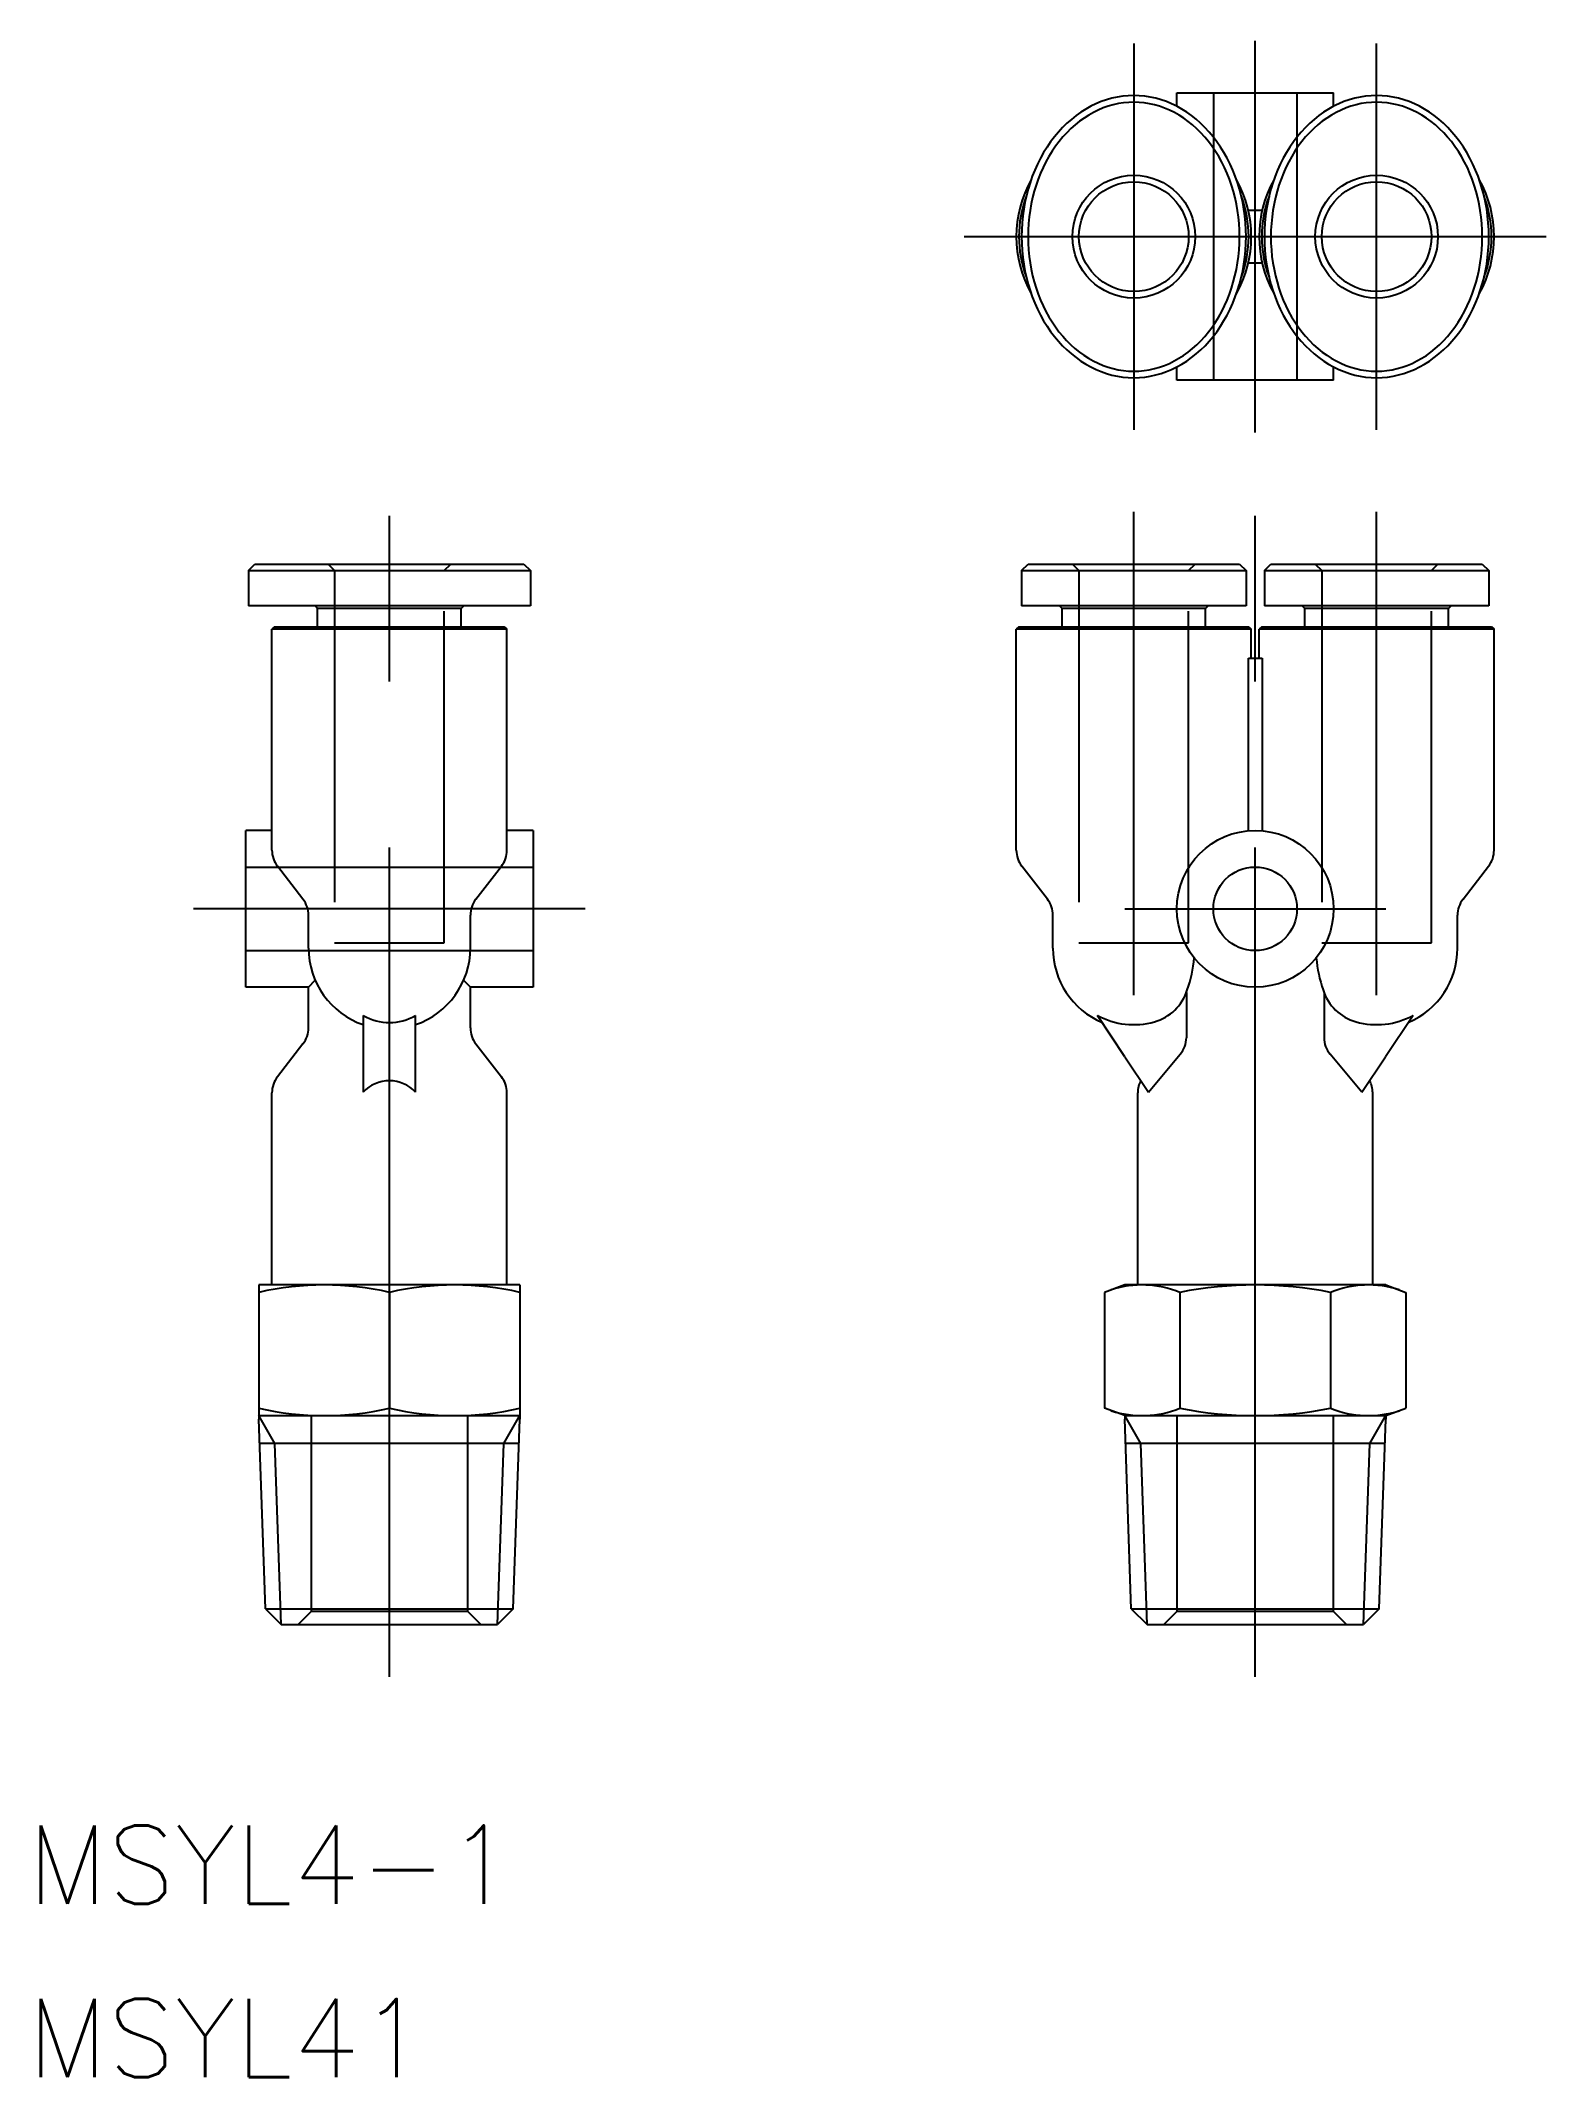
# Model space of a CAD drawing. Extents: x -46.5 to 11.1, y -17.3 to 60.6.
import ezdxf

# ---------------------------------------------------------------- set-up
doc = ezdxf.new("R2010")
doc.units = 0
doc.linetypes.add('CENTER', pattern=[50.8, 31.75, -6.35, 6.35, -6.35])
doc.linetypes.add('DASHED', pattern=[19.05, 12.7, -6.35])
doc.layers.get('0').update_dxf_attribs({"linetype": 'CONTINUOUS'})
doc.layers.add('CENTER', color=1, linetype='CENTER')
doc.styles.get("Standard").update_dxf_attribs({"font": 'txt.shx', "height": 3, "bigfont": 'bigfont.shx'})

msp = doc.modelspace()

# ---------------------------------------------------------------- linework, layer by layer
at = {"color": 7, "linetype": 'CONTINUOUS'}
for p, q in [((-3, 58.632), (3, 58.632)), ((-3, 58.118), (-3, 58.632)), ((3, 58.118), (3, 58.632)), ((0.263, 54.132), (-0.263, 54.132)), ((-0.263, 52.132), (0.263, 52.132)), ((-3, 47.632), (-3, 48.145)), ((3, 47.632), (-3, 47.632)), ((3, 47.632), (3, 48.145)), ((-38.563, 40.35), (-38.313, 40.6)), ((-38.313, 40.6), (-28.013, 40.6)), ((-28.013, 40.6), (-27.763, 40.35)), ((-8.95, 40.35), (-8.7, 40.6)), ((-8.7, 40.6), (-0.6, 40.6)), ((-0.6, 40.6), (-0.35, 40.35)), ((0.35, 40.35), (0.6, 40.6)), ((0.6, 40.6), (8.7, 40.6)), ((8.7, 40.6), (8.95, 40.35)), ((-38.563, 40.35), (-27.763, 40.35)), ((-38.563, 40.35), (-38.563, 39)), ((-27.763, 40.35), (-27.763, 39)), ((-8.95, 40.35), (-0.35, 40.35)), ((-8.95, 40.35), (-8.95, 39)), ((-0.35, 40.35), (-0.35, 39)), ((0.35, 40.35), (8.95, 40.35)), ((0.35, 40.35), (0.35, 39)), ((8.95, 40.35), (8.95, 39)), ((-27.763, 39), (-38.563, 39)), ((-35.913, 38.9), (-36.013, 39)), ((-30.413, 38.9), (-30.313, 39)), ((-0.35, 39), (-8.95, 39)), ((-7.4, 38.9), (-7.5, 39)), ((-1.9, 38.9), (-1.8, 39)), ((8.95, 39), (0.35, 39)), ((1.9, 38.9), (1.8, 39)), ((7.4, 38.9), (7.5, 39)), ((-30.413, 38.9), (-35.913, 38.9)), ((-35.913, 38.2), (-35.913, 38.9)), ((-30.413, 38.2), (-30.413, 38.9)), ((-1.9, 38.9), (-7.4, 38.9)), ((-7.4, 38.2), (-7.4, 38.9)), ((-1.9, 38.2), (-1.9, 38.9)), ((7.4, 38.9), (1.9, 38.9)), ((1.9, 38.2), (1.9, 38.9)), ((7.4, 38.2), (7.4, 38.9)), ((-37.563, 38.2), (-37.663, 38.1)), ((-37.663, 29.643), (-37.663, 38.1)), ((-28.663, 38.1), (-37.663, 38.1)), ((-37.563, 38.2), (-28.763, 38.2)), ((-28.763, 38.2), (-28.663, 38.1)), ((-28.663, 29.643), (-28.663, 38.1)), ((-9.05, 38.2), (-9.15, 38.1)), ((-9.15, 29.643), (-9.15, 38.1)), ((-0.15, 38.1), (-9.15, 38.1)), ((-9.05, 38.2), (-0.25, 38.2)), ((-0.25, 38.2), (-0.15, 38.1)), ((-0.15, 37), (-0.15, 38.1)), ((0.25, 38.2), (0.15, 38.1)), ((9.15, 38.1), (0.15, 38.1)), ((0.15, 37), (0.15, 38.1)), ((0.25, 38.2), (9.05, 38.2)), ((9.05, 38.2), (9.15, 38.1)), ((9.15, 29.643), (9.15, 38.1)), ((-0.263, 30.388), (-0.263, 37)), ((-0.263, 37), (0.263, 37)), ((0.263, 37), (0.263, 30.388)), ((-38.663, 24.4), (-38.663, 30.4)), ((-37.663, 30.4), (-38.663, 30.4)), ((-27.663, 30.4), (-28.663, 30.4)), ((-27.663, 30.4), (-27.663, 24.4)), ((-36.474, 27.771), (-37.453, 29.029)), ((-29.853, 27.771), (-28.874, 29.029)), ((-7.961, 27.771), (-8.939, 29.029)), ((7.961, 27.771), (8.939, 29.029)), ((-36.263, 25.9), (-36.263, 27.157)), ((-30.063, 25.9), (-30.063, 27.157)), ((-7.75, 25.9), (-7.75, 27.157)), ((7.75, 25.9), (7.75, 27.157)), ((-36.263, 24.4), (-38.663, 24.4)), ((-36.263, 24.4), (-36.007, 24.666)), ((-36.263, 22.843), (-36.263, 24.4)), ((-30.32, 24.666), (-30.063, 24.4)), ((-27.663, 24.4), (-30.063, 24.4)), ((-30.063, 22.843), (-30.063, 24.4)), ((-2.636, 24.196), (-2.636, 22.467)), ((2.636, 24.196), (2.636, 22.467)), ((-34.163, 23.319), (-34.163, 20.385)), ((-32.163, 20.385), (-32.163, 23.319)), ((-4.992, 21.739), (-6.046, 23.319)), ((6.046, 23.319), (4.992, 21.739)), ((-36.474, 22.229), (-37.453, 20.971)), ((-29.853, 22.229), (-28.874, 20.971)), ((-4.09, 20.385), (-2.872, 21.831)), ((4.09, 20.385), (2.872, 21.831)), ((-4.992, 21.739), (-4.09, 20.385)), ((4.09, 20.385), (4.992, 21.739)), ((-37.663, 13), (-37.663, 20.357)), ((-28.663, 13), (-28.663, 20.357)), ((-4.5, 13), (-4.5, 20.357)), ((4.5, 13), (4.5, 20.357)), ((-28.163, 13), (-38.163, 13)), ((-38.163, 13), (-38.163, 7.865)), ((-33.163, 12.718), (-33.163, 8.282)), ((-28.163, 13), (-28.163, 7.865)), ((-5, 13), (-5.774, 12.718)), ((-5.774, 12.718), (-5.774, 8.282)), ((5, 13), (-5, 13)), ((-2.887, 12.718), (-2.887, 8.282)), ((2.887, 12.718), (2.887, 8.282)), ((5, 13), (5.774, 12.718)), ((5.774, 12.718), (5.774, 8.282)), ((-38.163, 8), (-28.163, 8)), ((-37.91, 0.602), (-38.163, 7.865)), ((-28.417, 0.602), (-28.163, 7.865)), ((-5, 8), (-5.774, 8.282)), ((-5, 8), (5, 8)), ((-5, 8), (-5, 7.865)), ((-4.746, 0.602), (-5, 7.865)), ((4.746, 0.602), (5, 7.865)), ((5, 8), (5.774, 8.282)), ((5, 8), (5, 7.865)), ((-28.196, 6.938), (-38.131, 6.938)), ((4.968, 6.938), (-4.968, 6.938)), ((-37.91, 0.602), (-37.308, 0)), ((-37.91, 0.602), (-28.417, 0.602)), ((-37.308, 0), (-29.019, 0)), ((-28.417, 0.602), (-29.019, 0)), ((-4.746, 0.602), (-4.144, 0)), ((-4.746, 0.602), (4.746, 0.602)), ((-4.144, 0), (4.144, 0)), ((4.746, 0.602), (4.144, 0))]:
    msp.add_line(p, q, dxfattribs=at)
at = {"color": 3, "linetype": 'DASHED'}
for p, q in [((-1.6, 58.632), (-1.6, 47.632)), ((1.6, 58.632), (1.6, 47.632)), ((-35.513, 40.6), (-35.263, 40.35)), ((-31.063, 40.35), (-30.813, 40.6)), ((-7, 40.6), (-6.75, 40.35)), ((-2.55, 40.35), (-2.3, 40.6)), ((2.3, 40.6), (2.55, 40.35)), ((6.75, 40.35), (7, 40.6)), ((-35.263, 40.35), (-35.263, 26.1)), ((-31.063, 26.1), (-31.063, 40.35)), ((-6.75, 40.35), (-6.75, 26.1)), ((-2.55, 26.1), (-2.55, 40.35)), ((2.55, 40.35), (2.55, 26.1)), ((6.75, 26.1), (6.75, 40.35)), ((-38.663, 29), (-27.663, 29)), ((-38.663, 25.8), (-27.663, 25.8)), ((-35.263, 26.1), (-31.063, 26.1)), ((-6.75, 26.1), (-2.55, 26.1)), ((2.55, 26.1), (6.75, 26.1)), ((-36.163, 8), (-36.163, 0.5)), ((-30.163, 0.5), (-30.163, 8)), ((-3, 8), (-3, 0.5)), ((3, 0.5), (3, 8)), ((-36.163, 0.5), (-36.663, 0)), ((-30.163, 0.5), (-36.163, 0.5)), ((-29.663, 0), (-30.163, 0.5)), ((-3, 0.5), (-3.5, 0)), ((3, 0.5), (-3, 0.5)), ((3.5, 0), (3, 0.5))]:
    msp.add_line(p, q, dxfattribs=at)
at = {"color": 3, "linetype": 'CONTINUOUS'}
for p, q in [((-37.55, 6.938), (-38.163, 8)), ((-28.777, 6.938), (-28.163, 8)), ((-4.387, 6.938), (-5, 8)), ((4.387, 6.938), (5, 8)), ((-37.308, 0), (-37.55, 6.938)), ((-29.019, 0), (-28.777, 6.938)), ((-4.144, 0), (-4.387, 6.938)), ((4.144, 0), (4.387, 6.938))]:
    msp.add_line(p, q, dxfattribs=at)
at = {"color": 7, "linetype": 'CONTINUOUS'}
for points in [[(-4.649, 47.732, 0), (-4.438, 47.738, 0), (-4.228, 47.758, 0), (-4.018, 47.79, 0), (-3.81, 47.836, 0), (-3.604, 47.894, 0), (-3.401, 47.964, 0), (-3.201, 48.047, 0), (-3.004, 48.143, 0), (-2.811, 48.25, 0), (-2.622, 48.37, 0), (-2.439, 48.5, 0), (-2.26, 48.642, 0), (-2.088, 48.795, 0), (-1.922, 48.958, 0), (-1.762, 49.131, 0), (-1.609, 49.314, 0), (-1.463, 49.506, 0), (-1.326, 49.707, 0), (-1.196, 49.916, 0), (-1.074, 50.132, 0), (-0.961, 50.356, 0), (-0.857, 50.587, 0), (-0.763, 50.824, 0), (-0.677, 51.066, 0), (-0.601, 51.313, 0), (-0.535, 51.565, 0), (-0.479, 51.821, 0), (-0.432, 52.079, 0), (-0.396, 52.34, 0), (-0.371, 52.603, 0), (-0.355, 52.868, 0), (-0.35, 53.133, 0), (-0.355, 53.398, 0), (-0.371, 53.662, 0), (-0.397, 53.925, 0), (-0.433, 54.186, 0), (-0.479, 54.445, 0), (-0.535, 54.7, 0), (-0.602, 54.952, 0), (-0.678, 55.199, 0), (-0.763, 55.442, 0), (-0.858, 55.678, 0), (-0.962, 55.909, 0), (-1.075, 56.133, 0), (-1.197, 56.35, 0), (-1.326, 56.559, 0), (-1.464, 56.759, 0), (-1.61, 56.951, 0), (-1.763, 57.134, 0), (-1.923, 57.307, 0), (-2.089, 57.47, 0), (-2.262, 57.623, 0), (-2.44, 57.765, 0), (-2.624, 57.895, 0), (-2.812, 58.014, 0), (-3.005, 58.122, 0), (-3.202, 58.217, 0), (-3.402, 58.3, 0), (-3.606, 58.371, 0), (-3.812, 58.429, 0), (-4.02, 58.474, 0), (-4.229, 58.507, 0), (-4.44, 58.526, 0), (-4.651, 58.533, 0), (-4.862, 58.526, 0), (-5.072, 58.507, 0), (-5.282, 58.474, 0), (-5.49, 58.429, 0), (-5.695, 58.371, 0), (-5.899, 58.3, 0), (-6.099, 58.217, 0), (-6.296, 58.121, 0), (-6.489, 58.014, 0), (-6.678, 57.895, 0), (-6.861, 57.764, 0), (-7.04, 57.622, 0), (-7.212, 57.47, 0), (-7.378, 57.306, 0), (-7.538, 57.133, 0), (-7.691, 56.951, 0), (-7.837, 56.759, 0), (-7.974, 56.558, 0), (-8.104, 56.349, 0), (-8.226, 56.132, 0), (-8.339, 55.908, 0), (-8.443, 55.678, 0), (-8.537, 55.441, 0), (-8.623, 55.198, 0), (-8.699, 54.951, 0), (-8.765, 54.699, 0), (-8.821, 54.444, 0), (-8.868, 54.185, 0), (-8.904, 53.924, 0), (-8.929, 53.661, 0), (-8.945, 53.397, 0), (-8.95, 53.132, 0), (-8.945, 52.867, 0), (-8.929, 52.602, 0), (-8.903, 52.339, 0), (-8.867, 52.078, 0), (-8.821, 51.819, 0), (-8.765, 51.564, 0), (-8.698, 51.312, 0), (-8.622, 51.065, 0), (-8.537, 50.823, 0), (-8.442, 50.586, 0), (-8.338, 50.355, 0), (-8.225, 50.131, 0), (-8.103, 49.915, 0), (-7.973, 49.706, 0), (-7.836, 49.505, 0), (-7.69, 49.313, 0), (-7.537, 49.13, 0), (-7.377, 48.957, 0), (-7.211, 48.794, 0), (-7.038, 48.642, 0), (-6.86, 48.5, 0), (-6.676, 48.369, 0), (-6.488, 48.25, 0), (-6.295, 48.142, 0), (-6.098, 48.047, 0), (-5.898, 47.964, 0), (-5.694, 47.893, 0), (-5.488, 47.835, 0), (-5.28, 47.79, 0), (-5.071, 47.758, 0), (-4.86, 47.738, 0), (-4.649, 47.732, 0)], [(4.651, 47.732, 0), (4.862, 47.738, 0), (5.072, 47.758, 0), (5.282, 47.79, 0), (5.49, 47.836, 0), (5.695, 47.894, 0), (5.899, 47.964, 0), (6.099, 48.047, 0), (6.296, 48.143, 0), (6.489, 48.25, 0), (6.678, 48.37, 0), (6.861, 48.5, 0), (7.04, 48.642, 0), (7.212, 48.795, 0), (7.378, 48.958, 0), (7.538, 49.131, 0), (7.691, 49.314, 0), (7.837, 49.506, 0), (7.974, 49.707, 0), (8.104, 49.916, 0), (8.226, 50.132, 0), (8.339, 50.356, 0), (8.443, 50.587, 0), (8.537, 50.824, 0), (8.623, 51.066, 0), (8.699, 51.313, 0), (8.765, 51.565, 0), (8.821, 51.821, 0), (8.868, 52.079, 0), (8.904, 52.34, 0), (8.929, 52.603, 0), (8.945, 52.868, 0), (8.95, 53.133, 0), (8.945, 53.398, 0), (8.929, 53.662, 0), (8.903, 53.925, 0), (8.867, 54.186, 0), (8.821, 54.445, 0), (8.765, 54.7, 0), (8.698, 54.952, 0), (8.622, 55.199, 0), (8.537, 55.442, 0), (8.442, 55.678, 0), (8.338, 55.909, 0), (8.225, 56.133, 0), (8.103, 56.35, 0), (7.974, 56.559, 0), (7.836, 56.759, 0), (7.69, 56.951, 0), (7.537, 57.134, 0), (7.377, 57.307, 0), (7.211, 57.47, 0), (7.038, 57.623, 0), (6.86, 57.765, 0), (6.676, 57.895, 0), (6.488, 58.014, 0), (6.295, 58.122, 0), (6.098, 58.217, 0), (5.898, 58.3, 0), (5.694, 58.371, 0), (5.488, 58.429, 0), (5.28, 58.474, 0), (5.071, 58.507, 0), (4.86, 58.526, 0), (4.649, 58.533, 0), (4.438, 58.526, 0), (4.228, 58.507, 0), (4.018, 58.474, 0), (3.81, 58.429, 0), (3.605, 58.371, 0), (3.401, 58.3, 0), (3.201, 58.217, 0), (3.004, 58.121, 0), (2.811, 58.014, 0), (2.622, 57.895, 0), (2.439, 57.764, 0), (2.26, 57.622, 0), (2.088, 57.47, 0), (1.922, 57.306, 0), (1.762, 57.133, 0), (1.609, 56.951, 0), (1.463, 56.759, 0), (1.326, 56.558, 0), (1.196, 56.349, 0), (1.074, 56.132, 0), (0.961, 55.908, 0), (0.857, 55.678, 0), (0.763, 55.441, 0), (0.677, 55.198, 0), (0.601, 54.951, 0), (0.535, 54.699, 0), (0.479, 54.444, 0), (0.432, 54.185, 0), (0.396, 53.924, 0), (0.371, 53.661, 0), (0.355, 53.397, 0), (0.35, 53.132, 0), (0.355, 52.867, 0), (0.371, 52.602, 0), (0.397, 52.339, 0), (0.433, 52.078, 0), (0.479, 51.819, 0), (0.535, 51.564, 0), (0.602, 51.312, 0), (0.678, 51.065, 0), (0.763, 50.823, 0), (0.858, 50.586, 0), (0.962, 50.355, 0), (1.075, 50.131, 0), (1.197, 49.915, 0), (1.326, 49.706, 0), (1.464, 49.505, 0), (1.61, 49.313, 0), (1.763, 49.13, 0), (1.923, 48.957, 0), (2.089, 48.794, 0), (2.262, 48.642, 0), (2.44, 48.5, 0), (2.624, 48.369, 0), (2.812, 48.25, 0), (3.005, 48.142, 0), (3.202, 48.047, 0), (3.402, 47.964, 0), (3.606, 47.893, 0), (3.812, 47.835, 0), (4.02, 47.79, 0), (4.229, 47.758, 0), (4.44, 47.738, 0), (4.651, 47.732, 0)], [(-4.653, 47.982, 0), (-4.455, 47.988, 0), (-4.256, 48.006, 0), (-4.059, 48.037, 0), (-3.863, 48.08, 0), (-3.669, 48.135, 0), (-3.478, 48.203, 0), (-3.289, 48.282, 0), (-3.103, 48.373, 0), (-2.922, 48.475, 0), (-2.744, 48.588, 0), (-2.571, 48.713, 0), (-2.403, 48.848, 0), (-2.24, 48.993, 0), (-2.083, 49.149, 0), (-1.933, 49.314, 0), (-1.789, 49.488, 0), (-1.651, 49.671, 0), (-1.521, 49.862, 0), (-1.399, 50.061, 0), (-1.284, 50.267, 0), (-1.178, 50.481, 0), (-1.08, 50.701, 0), (-0.99, 50.926, 0), (-0.91, 51.157, 0), (-0.838, 51.393, 0), (-0.775, 51.633, 0), (-0.722, 51.877, 0), (-0.678, 52.123, 0), (-0.644, 52.372, 0), (-0.62, 52.623, 0), (-0.605, 52.875, 0), (-0.6, 53.127, 0), (-0.605, 53.38, 0), (-0.619, 53.632, 0), (-0.643, 53.883, 0), (-0.677, 54.132, 0), (-0.721, 54.379, 0), (-0.773, 54.622, 0), (-0.836, 54.862, 0), (-0.907, 55.098, 0), (-0.987, 55.329, 0), (-1.077, 55.555, 0), (-1.174, 55.775, 0), (-1.281, 55.988, 0), (-1.395, 56.195, 0), (-1.517, 56.394, 0), (-1.647, 56.586, 0), (-1.784, 56.769, 0), (-1.928, 56.943, 0), (-2.078, 57.108, 0), (-2.235, 57.264, 0), (-2.397, 57.41, 0), (-2.565, 57.545, 0), (-2.738, 57.669, 0), (-2.915, 57.783, 0), (-3.097, 57.886, 0), (-3.282, 57.977, 0), (-3.471, 58.056, 0), (-3.663, 58.124, 0), (-3.856, 58.179, 0), (-4.052, 58.222, 0), (-4.25, 58.254, 0), (-4.448, 58.272, 0), (-4.647, 58.279, 0), (-4.845, 58.273, 0), (-5.044, 58.254, 0), (-5.241, 58.223, 0), (-5.437, 58.18, 0), (-5.631, 58.125, 0), (-5.822, 58.058, 0), (-6.011, 57.979, 0), (-6.197, 57.888, 0), (-6.378, 57.785, 0), (-6.556, 57.672, 0), (-6.729, 57.548, 0), (-6.897, 57.413, 0), (-7.06, 57.267, 0), (-7.217, 57.112, 0), (-7.367, 56.947, 0), (-7.511, 56.773, 0), (-7.649, 56.59, 0), (-7.779, 56.398, 0), (-7.901, 56.199, 0), (-8.016, 55.993, 0), (-8.122, 55.779, 0), (-8.22, 55.559, 0), (-8.31, 55.334, 0), (-8.39, 55.103, 0), (-8.462, 54.867, 0), (-8.525, 54.627, 0), (-8.578, 54.384, 0), (-8.622, 54.137, 0), (-8.656, 53.888, 0), (-8.68, 53.638, 0), (-8.695, 53.386, 0), (-8.7, 53.133, 0), (-8.695, 52.88, 0), (-8.681, 52.628, 0), (-8.657, 52.377, 0), (-8.623, 52.128, 0), (-8.579, 51.882, 0), (-8.527, 51.638, 0), (-8.464, 51.398, 0), (-8.393, 51.162, 0), (-8.313, 50.931, 0), (-8.223, 50.706, 0), (-8.126, 50.486, 0), (-8.019, 50.272, 0), (-7.905, 50.065, 0), (-7.783, 49.866, 0), (-7.653, 49.675, 0), (-7.516, 49.492, 0), (-7.372, 49.317, 0), (-7.222, 49.152, 0), (-7.065, 48.996, 0), (-6.903, 48.851, 0), (-6.735, 48.715, 0), (-6.562, 48.591, 0), (-6.385, 48.477, 0), (-6.203, 48.375, 0), (-6.018, 48.283, 0), (-5.829, 48.204, 0), (-5.637, 48.137, 0), (-5.443, 48.081, 0), (-5.248, 48.038, 0), (-5.05, 48.007, 0), (-4.852, 47.988, 0), (-4.653, 47.982, 0)], [(4.647, 47.982, 0), (4.845, 47.988, 0), (5.044, 48.006, 0), (5.241, 48.037, 0), (5.437, 48.08, 0), (5.631, 48.135, 0), (5.822, 48.203, 0), (6.011, 48.282, 0), (6.197, 48.373, 0), (6.378, 48.475, 0), (6.556, 48.588, 0), (6.729, 48.713, 0), (6.897, 48.848, 0), (7.06, 48.993, 0), (7.217, 49.149, 0), (7.367, 49.314, 0), (7.511, 49.488, 0), (7.649, 49.671, 0), (7.779, 49.862, 0), (7.901, 50.061, 0), (8.016, 50.267, 0), (8.122, 50.481, 0), (8.22, 50.701, 0), (8.31, 50.926, 0), (8.39, 51.157, 0), (8.462, 51.393, 0), (8.525, 51.633, 0), (8.578, 51.877, 0), (8.622, 52.123, 0), (8.656, 52.372, 0), (8.68, 52.623, 0), (8.695, 52.875, 0), (8.7, 53.127, 0), (8.695, 53.38, 0), (8.681, 53.632, 0), (8.657, 53.883, 0), (8.623, 54.132, 0), (8.579, 54.379, 0), (8.527, 54.622, 0), (8.464, 54.862, 0), (8.393, 55.098, 0), (8.313, 55.329, 0), (8.223, 55.555, 0), (8.126, 55.775, 0), (8.019, 55.988, 0), (7.905, 56.195, 0), (7.783, 56.394, 0), (7.653, 56.586, 0), (7.516, 56.769, 0), (7.372, 56.943, 0), (7.222, 57.108, 0), (7.065, 57.264, 0), (6.903, 57.41, 0), (6.735, 57.545, 0), (6.562, 57.669, 0), (6.385, 57.783, 0), (6.203, 57.886, 0), (6.018, 57.977, 0), (5.829, 58.056, 0), (5.637, 58.124, 0), (5.444, 58.179, 0), (5.248, 58.222, 0), (5.05, 58.254, 0), (4.852, 58.272, 0), (4.653, 58.279, 0), (4.455, 58.273, 0), (4.256, 58.254, 0), (4.059, 58.223, 0), (3.863, 58.18, 0), (3.669, 58.125, 0), (3.478, 58.058, 0), (3.289, 57.979, 0), (3.103, 57.888, 0), (2.922, 57.785, 0), (2.744, 57.672, 0), (2.571, 57.548, 0), (2.403, 57.413, 0), (2.24, 57.267, 0), (2.083, 57.112, 0), (1.933, 56.947, 0), (1.789, 56.773, 0), (1.651, 56.59, 0), (1.521, 56.398, 0), (1.399, 56.199, 0), (1.284, 55.993, 0), (1.178, 55.779, 0), (1.08, 55.559, 0), (0.99, 55.334, 0), (0.91, 55.103, 0), (0.838, 54.867, 0), (0.775, 54.627, 0), (0.722, 54.384, 0), (0.678, 54.137, 0), (0.644, 53.888, 0), (0.62, 53.638, 0), (0.605, 53.386, 0), (0.6, 53.133, 0), (0.605, 52.88, 0), (0.619, 52.628, 0), (0.643, 52.377, 0), (0.677, 52.128, 0), (0.721, 51.882, 0), (0.773, 51.638, 0), (0.836, 51.398, 0), (0.907, 51.162, 0), (0.987, 50.931, 0), (1.077, 50.706, 0), (1.174, 50.486, 0), (1.281, 50.272, 0), (1.395, 50.065, 0), (1.517, 49.866, 0), (1.647, 49.675, 0), (1.784, 49.492, 0), (1.928, 49.317, 0), (2.078, 49.152, 0), (2.235, 48.996, 0), (2.397, 48.851, 0), (2.565, 48.715, 0), (2.738, 48.591, 0), (2.915, 48.477, 0), (3.097, 48.375, 0), (3.282, 48.283, 0), (3.471, 48.204, 0), (3.663, 48.137, 0), (3.857, 48.081, 0), (4.052, 48.038, 0), (4.25, 48.007, 0), (4.448, 47.988, 0), (4.647, 47.982, 0)]]:
    msp.add_polyline3d(points, dxfattribs=at)
for centre, radius in [((-4.65, 53.132), 2.35), ((4.65, 53.132), 2.35), ((-4.65, 53.132), 2.1), ((4.65, 53.132), 2.1), ((0, 27.4), 3), ((0, 27.4), 1.6)]:
    msp.add_circle(centre, radius, dxfattribs=at)
for centre, radius, start, end in [((-4.65, 53.132), 4.5, 150.83239, 209.16761), ((-4.65, 53.132), 4.4, 159.48553, 200.51447), ((-4.65, 53.132), 4.5, 330.83239, 29.16761), ((-4.65, 53.132), 4.4, 339.48553, 20.51447), ((4.65, 53.132), 4.5, 150.83239, 209.16761), ((4.65, 53.132), 4.4, 159.48553, 200.51447), ((4.65, 53.132), 4.5, 330.83239, 29.16761), ((4.65, 53.132), 4.4, 339.48553, 20.51447), ((-36.663, 29.643), 1, 180, 217.87498), ((-29.663, 29.643), 1, 322.12502, 0), ((-8.15, 29.643), 1, 180, 217.87498), ((8.15, 29.643), 1, 322.12502, 0), ((-37.263, 27.157), 1, 0, 37.87498), ((-29.063, 27.157), 1, 142.12502, 180), ((-8.75, 27.157), 1, 0, 37.87498), ((8.75, 27.157), 1, 142.12502, 180), ((-33.163, 25.9), 3.1, 180, 251.18094), ((-33.163, 25.9), 3.1, 288.81906, 0), ((-4.65, 25.9), 3.1, 180, 246.91524), ((4.65, 25.9), 3.1, 293.08476, 0), ((-7.327, 25.944), 5.004, 340.75514, 355.17591), ((7.327, 25.944), 5.004, 184.82409, 199.24486), ((-4.359, 24.846), 1.841, 285.66919, 342.55359), ((4.359, 24.846), 1.841, 197.44641, 254.33081), ((-37.263, 22.843), 1, 322.12502, 0), ((-33.163, 25.029), 1.981, 239.68643, 300.31357), ((-29.063, 22.843), 1, 180, 217.87498), ((-4.65, 25.9), 2.934, 241.58976, 285.59122), ((4.65, 25.9), 2.934, 254.40878, 298.41024), ((-3.617, 22.468), 0.98, 319.46832, 359.93697), ((3.617, 22.468), 0.98, 180.06303, 220.53168), ((-36.663, 20.357), 1, 142.12502, 180), ((-33.163, 19.449), 1.37, 43.11857, 136.88143), ((-29.663, 20.357), 1, 0, 37.87498), ((-3.5, 20.357), 1, 152.07014, 180), ((3.5, 20.357), 1, 0, 27.92986), ((-35.663, 1.759), 11.241, 77.14966, 102.85034), ((-30.663, 1.759), 11.241, 77.14966, 102.85034), ((-4.33, 9.159), 3.841, 67.92595, 107.92595), ((0, -1.941), 14.941, 78.85963, 101.14037), ((4.33, 9.159), 3.841, 72.07405, 112.07405), ((-35.663, 19.241), 11.241, 257.14966, 282.85034), ((-30.663, 19.241), 11.241, 257.14966, 282.85034), ((-4.33, 11.841), 3.841, 252.07405, 292.07405), ((0, 22.941), 14.941, 258.85963, 281.14037), ((4.33, 11.841), 3.841, 247.92595, 287.92595)]:
    msp.add_arc(centre, radius, start, end, dxfattribs=at)
at = {"layer": 'CENTER', "color": 1, "linetype": 'CENTER'}
for p, q in [((-4.65, 60.532), (-4.65, 45.732)), ((0, 45.632), (0, 60.632)), ((4.65, 45.732), (4.65, 60.532)), ((-11.15, 53.132), (11.15, 53.132)), ((-33.163, -2), (-33.163, 42.6)), ((-4.65, 24.1), (-4.65, 42.6)), ((0, -2), (0, 42.6)), ((4.65, 24.1), (4.65, 42.6)), ((-25.663, 27.4), (-40.663, 27.4)), ((-5, 27.4), (5, 27.4))]:
    msp.add_line(p, q, dxfattribs=at)

# ---------------------------------------------------------------- texts
at = {"color": 7, "linetype": 'CONTINUOUS'}
for s, p in [('MSYL4-1', (-47.034, -10.69)), ('MSYL41', (-47.034, -17.329))]:
    msp.add_text(s, height=3, dxfattribs=at).set_placement(p)

doc.saveas('drawing.dxf')
